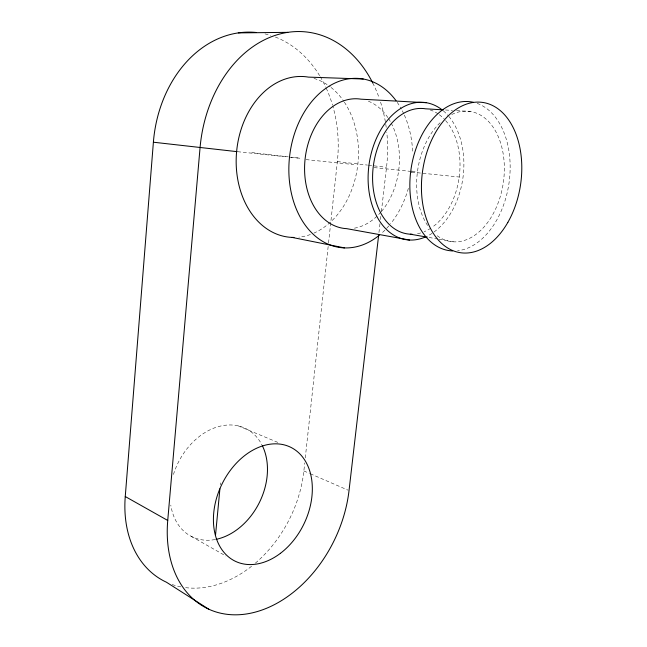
<?xml version="1.0" encoding="UTF-8"?>
<svg xmlns="http://www.w3.org/2000/svg" width="647" height="647" viewBox="0 0 647 647"><rect width="100%" height="100%" fill="white"/><g stroke="black" fill="none" stroke-linecap="round" stroke-linejoin="round"><path stroke-width="0.49" stroke-dasharray="3.23 2.43" d="M220.287 484.878L220.473 482.888M255.387 563.141A111.333 83.479 -63.1 0 0 303.864 470.943L304.737 462.912M305.279 457.89L328.441 243.935M328.547 242.932L337.354 161.572A117.77 92.489 -85.7 0 0 332.728 105.825M378.956 232.564L379.999 223.53M380.468 219.511L380.929 215.5M381.398 211.48L386.526 167.306A123.884 93.758 -84.5 0 0 386.793 132.279M445.5 109.99L452.504 110.411M456.507 110.645L470.506 111.478M306.039 159.599L353.763 164.564M374.152 167.589L410.894 171.39M411.88 171.495L417.841 172.11M411.629 172.126L462.087 177.318M237.603 151.705L288.222 157.011M289.12 157.1L300.135 158.256L289.282 156.978M337.354 161.572L367.456 165.082M368.458 165.195L386.526 167.306M251.796 152.571L288.295 156.865M429.115 237.489L438.011 239.05M439.006 239.228L453.83 241.832M238.217 425.88L279.593 443.138M303.864 470.943L309.395 473.353M310.317 473.75L348.102 490.191M191.334 536.403L225.908 555.991M173.453 474.461A60.406 45.225 -63.2 0 1 216.09 427.319A60.406 45.225 -63.2 0 1 261.873 444.756M215.103 539.549A60.406 45.225 -63.2 0 1 170.792 505.097M372.729 82.921A123.884 93.758 -84.5 0 1 379.312 98.376M380.582 102.186A123.884 93.758 -84.5 0 1 385.62 123.367M385.774 124.353A123.884 93.758 -84.5 0 1 386.202 127.322M251.554 566.287A111.333 83.479 -63.1 0 1 184.791 587.541M180.78 586.869A111.333 83.479 -63.1 0 1 171.981 584.459M264.995 33.903A117.77 92.489 -85.7 0 1 270.705 35.439M275.404 37.065A117.77 92.489 -85.7 0 1 319.788 75.934M320.305 76.791A117.77 92.489 -85.7 0 1 325.789 87.199M326.201 88.097A117.77 92.489 -85.7 0 1 332.461 104.903M313.981 78.416A80.657 60.955 -84.4 0 1 330.253 86.827M331.038 87.45A80.657 60.955 -84.4 0 1 343.8 101.312M344.358 102.153A80.657 60.955 -84.4 0 1 313.924 233.106M310.358 234.529A80.657 60.955 -84.4 0 1 298.906 237.174M397.201 102.315A85.072 61.57 -83.3 0 1 401.35 109.028M402.288 110.783A85.072 61.57 -83.3 0 1 403.963 114.228M404.367 115.109A85.072 61.57 -83.3 0 1 412.697 153.517M411.904 170.622A85.072 61.57 -83.3 0 1 411.654 172.612M408.37 188.342A85.072 61.57 -83.3 0 1 390.553 223.846M388.758 226.005A85.072 61.57 -83.3 0 1 380.832 233.963M451.768 114.487A65.768 43.276 -81.7 0 1 503.536 181.103A65.768 43.276 -81.7 0 1 436.159 234.926M427.635 225.488A65.768 43.276 -81.7 0 1 440.097 122.768M430.126 109.925A63.212 43.284 -82.3 0 1 438.585 114.195M439.337 114.737A63.212 43.284 -82.3 0 1 444.311 119.137M445.621 120.568A63.212 43.284 -82.3 0 1 432.374 227.129M430.781 228.213A63.212 43.284 -82.3 0 1 424.117 231.731M420.655 232.944A63.212 43.284 -82.3 0 1 416.903 233.802M477.154 103.391A75.189 49.487 -81.7 0 1 509.181 181.847A75.189 49.487 -81.7 0 1 457.607 250.745M368.418 101.223A65.185 47.15 -83.3 0 1 388.014 117.77M388.58 118.619A65.185 47.15 -83.3 0 1 390.699 122.17M391.192 123.084A65.185 47.15 -83.3 0 1 381.487 211.415M380.865 212.151A65.185 47.15 -83.3 0 1 353.246 228.359M443.389 110.896A69.237 47.417 -82.3 0 1 448.234 115.716M448.84 116.42A69.237 47.417 -82.3 0 1 433.725 232.216M432.107 233.332A69.237 47.417 -82.3 0 1 427.077 236.204"/><path stroke-width="0.97" d="M208.746 609.183L166.392 582.195A111.333 83.479 -63.1 0 1 125.259 496.532L153.388 142.211A117.77 92.489 -85.7 0 1 256.269 32.487M378.721 234.578L349.024 490.596A116.824 84.159 -64 0 1 247.397 613.817A116.824 84.159 -64 0 1 167.735 520.463L200.052 147.775A123.884 93.758 -84.5 0 1 272.25 36.426A123.884 93.758 -84.5 0 1 372.729 82.921M215.483 535.57L219.907 488.857M238.331 32.892L287.826 32.35M363.242 79.015L308.441 77.114A80.657 60.955 -84.4 0 0 236.592 151.843A80.657 60.955 -84.4 0 0 293.981 237.441M426.236 102.703L361.01 99.177A65.185 47.15 -83.3 0 0 305.117 158.814A65.185 47.15 -83.3 0 0 346.655 228.65L409.624 240.045M443.502 109.869L425.5 108.801A63.212 43.284 -82.3 0 0 373.084 168.196A63.212 43.284 -82.3 0 0 412.196 234.23M237.077 151.649L153.388 142.211M410.327 234.198L427.141 237.142M292.023 237.4L344.527 247.906M125.259 496.532L167.735 520.463M262.31 445.621A60.406 45.225 -63.2 0 1 215.993 539.372M379.304 235.241A85.072 61.57 -83.3 0 1 298.615 214.125A85.072 61.57 -83.3 0 1 312.8 100.285A85.072 61.57 -83.3 0 1 396.077 100.73M452.665 250.939A75.189 49.487 -81.7 0 1 410.942 169.724A75.189 49.487 -81.7 0 1 473.547 102.331M425.362 236.996A69.237 47.417 -82.3 0 1 368.927 165.381A69.237 47.417 -82.3 0 1 441.901 109.691M280.41 553.331A63.374 45.573 -64.1 0 0 294.183 449.253A63.374 45.573 -64.1 0 0 214.052 510.046A63.374 45.573 -64.1 0 0 280.41 553.331M507.822 222.422A75.958 49.455 -81.5 0 0 483.592 102.574A75.958 49.455 -81.5 0 0 423.413 207.719A75.958 49.455 -81.5 0 0 507.822 222.422"/></g></svg>
